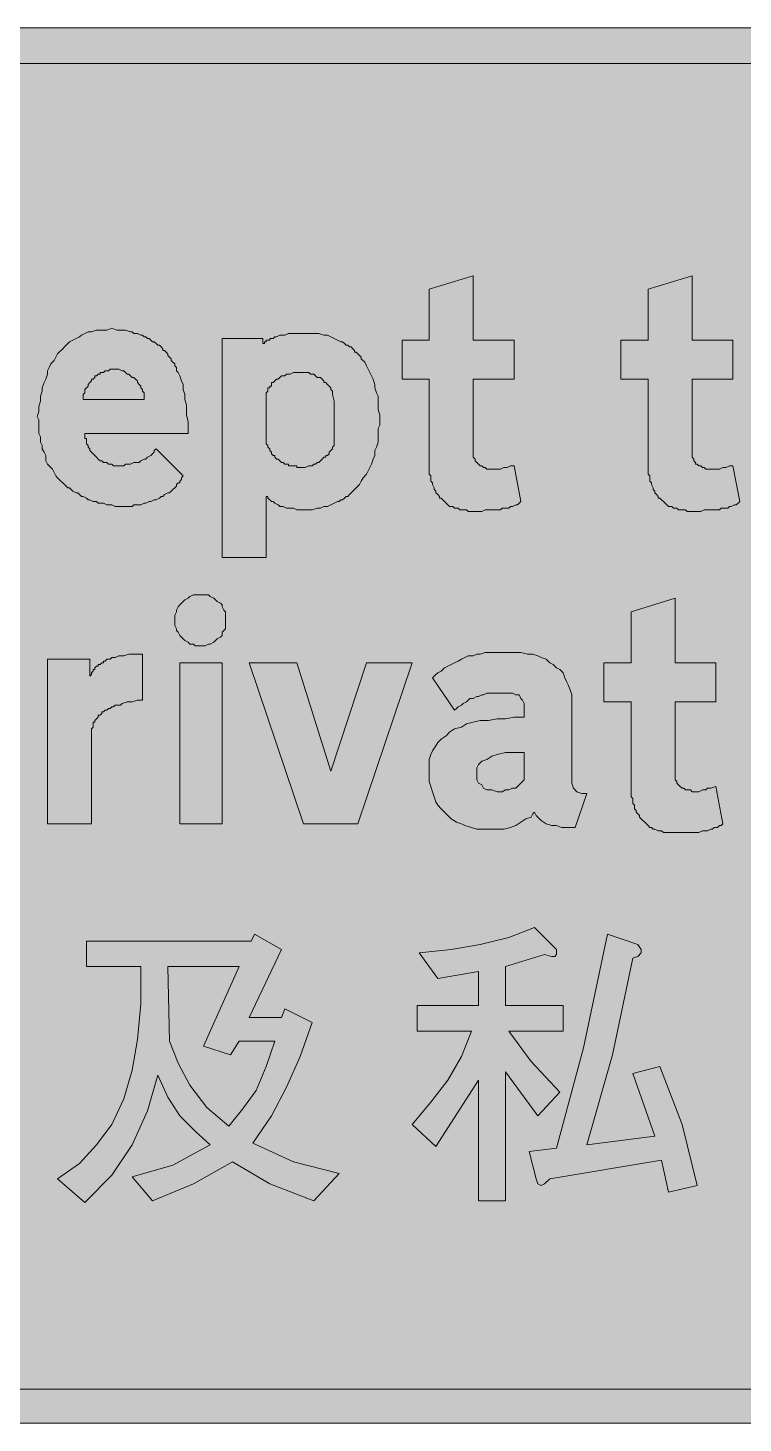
# Model space of a CAD drawing. Header units: metres. Extents: x 9 to 560, y 13 to 260.
# Drawn here: x 159.5 to 286, y 13.4 to 260 of the extents above; entities that cross this region are included whole.
import ezdxf

# ---------------------------------------------------------------- set-up
doc = ezdxf.new("R2010")
doc.units = ezdxf.units.M
doc.layers.add('FILL_BLACK_000000', color=7, linetype='Continuous', true_color=0x000000)
doc.layers.add('FILL_WHITE_FFFFFF', color=7, linetype='Continuous', true_color=0xffffff)

msp = doc.modelspace()

# ---------------------------------------------------------------- hatches: boundary and pattern name
at = {"layer": 'FILL_BLACK_000000', "true_color": 0x000000}
h = msp.add_hatch(color=7, dxfattribs=at)
h.dxf.hatch_style = 1
h.paths.add_polyline_path([(548.19, 259.98), (549.14, 259.92), (550.18, 259.75), (552.39, 259.08), (553.46, 258.58), (554.45, 257.99), (556.29, 256.68), (557.12, 255.75), (557.82, 254.78), (558.39, 253.77), (558.84, 252.74), (559.18, 251.7), (559.41, 250.65), (559.59, 248.58), (559.59, 24.78), (559.41, 22.59), (559.18, 21.53), (558.84, 20.5), (558.39, 19.51), (557.82, 18.54), (557.12, 17.59), (556.29, 16.68), (555.36, 15.85), (554.39, 15.15), (553.38, 14.58), (552.35, 14.13), (551.31, 13.79), (550.26, 13.56), (548.19, 13.38), (20.79, 13.38), (18.72, 13.56), (17.67, 13.79), (16.63, 14.13), (15.6, 14.58), (14.59, 15.15), (13.62, 15.85), (12.69, 16.68), (11.29, 18.54), (10.25, 20.5), (9.88, 21.53), (9.61, 22.59), (9.45, 23.67), (9.39, 24.78), (9.39, 248.58), (9.45, 249.6), (9.61, 250.65), (10.25, 252.74), (11.29, 254.78), (12.69, 256.68), (14.59, 258.08), (16.63, 259.12), (18.72, 259.76), (19.77, 259.92), (20.79, 259.98), (548.19, 259.98)])
h = msp.add_hatch(color=7, dxfattribs=at)
h.dxf.hatch_style = 1
h.paths.add_polyline_path([(245.49, 204.78), (245.49, 197.88), (238.29, 197.88), (238.29, 185.28), (238.29, 184.68), (238.29, 184.38), (238.29, 184.08), (238.59, 183.78), (238.59, 183.48), (238.89, 183.18), (239.19, 182.88), (239.49, 182.58), (239.79, 182.58), (240.09, 182.28), (240.39, 182.28), (240.69, 181.98), (240.99, 181.98), (241.29, 181.98), (241.59, 181.98), (242.19, 181.98), (242.49, 181.98), (243.09, 181.98), (243.69, 182.28), (244.29, 182.28), (244.89, 182.58), (245.49, 182.58), (246.69, 176.28), (246.39, 175.98), (246.09, 175.68), (245.79, 175.68), (245.19, 175.38), (244.89, 175.38), (244.59, 175.08), (243.99, 175.08), (243.39, 175.08), (243.09, 174.78), (242.49, 174.78), (241.89, 174.78), (241.29, 174.78), (240.39, 174.78), (239.79, 174.48), (239.19, 174.48), (238.29, 174.48), (237.99, 174.48), (237.39, 174.48), (237.09, 174.78), (236.79, 174.78), (236.19, 174.78), (235.89, 174.78), (235.59, 175.08), (235.29, 175.08), (234.99, 175.08), (234.69, 175.38), (234.09, 175.38), (233.79, 175.68), (233.49, 175.98), (233.19, 176.28), (232.89, 176.58), (232.59, 176.88), (232.29, 176.88), (232.29, 177.18), (231.99, 177.48), (231.69, 177.78), (231.69, 178.08), (231.39, 178.38), (231.39, 178.68), (231.09, 179.28), (231.09, 179.58), (230.79, 179.88), (230.79, 180.18), (230.79, 180.78), (230.49, 181.08), (230.49, 181.68), (230.49, 181.98), (230.49, 197.88), (225.69, 197.88), (225.69, 204.78), (230.49, 204.78), (230.49, 213.78), (238.29, 216.18), (238.29, 204.78), (245.49, 204.78)])
h = msp.add_hatch(color=7, dxfattribs=at)
h.dxf.hatch_style = 1
h.paths.add_polyline_path([(284.19, 204.78), (284.19, 197.88), (276.99, 197.88), (276.99, 185.28), (276.99, 184.68), (276.99, 184.38), (276.99, 184.08), (277.29, 183.78), (277.29, 183.48), (277.59, 183.18), (277.59, 182.88), (277.89, 182.88), (278.19, 182.58), (278.49, 182.58), (278.79, 182.28), (279.09, 182.28), (279.39, 181.98), (279.69, 181.98), (279.99, 181.98), (280.29, 181.98), (280.89, 181.98), (281.19, 181.98), (281.79, 181.98), (282.39, 182.28), (282.99, 182.28), (283.59, 182.58), (284.19, 182.58), (285.39, 176.28), (285.09, 175.98), (284.79, 175.68), (284.49, 175.68), (283.89, 175.38), (283.59, 175.38), (283.29, 175.08), (282.69, 175.08), (282.09, 175.08), (281.79, 174.78), (281.19, 174.78), (280.59, 174.78), (279.99, 174.78), (279.09, 174.78), (278.49, 174.48), (277.89, 174.48), (276.99, 174.48), (276.69, 174.48), (276.09, 174.48), (275.79, 174.78), (275.49, 174.78), (274.89, 174.78), (274.59, 174.78), (274.29, 175.08), (273.99, 175.08), (273.69, 175.08), (273.39, 175.38), (272.79, 175.38), (272.49, 175.68), (272.19, 175.98), (271.89, 176.28), (271.59, 176.58), (271.29, 176.88), (270.99, 176.88), (270.99, 177.18), (270.69, 177.48), (270.39, 177.78), (270.39, 178.08), (270.09, 178.38), (270.09, 178.68), (269.79, 179.28), (269.79, 179.58), (269.49, 179.88), (269.49, 180.18), (269.49, 180.78), (269.19, 181.08), (269.19, 181.68), (269.19, 181.98), (269.19, 197.88), (264.39, 197.88), (264.39, 204.78), (269.19, 204.78), (269.19, 213.78), (276.99, 216.18), (276.99, 204.78), (284.19, 204.78)])
h = msp.add_hatch(color=7, dxfattribs=at)
h.dxf.hatch_style = 1
h.paths.add_polyline_path([(169.59, 187.98), (169.59, 187.68), (169.59, 187.38), (169.89, 187.38), (169.89, 187.08), (169.89, 186.78), (169.89, 186.48), (170.19, 186.18), (170.19, 185.88), (170.49, 185.58), (170.49, 185.28), (170.79, 184.98), (171.09, 184.68), (171.39, 184.38), (171.69, 184.08), (171.99, 183.78), (172.29, 183.48), (172.59, 183.48), (172.89, 183.18), (173.19, 183.18), (173.49, 183.18), (173.79, 182.88), (174.09, 182.88), (174.39, 182.88), (174.69, 182.58), (174.99, 182.58), (175.29, 182.58), (175.59, 182.58), (175.89, 182.58), (176.49, 182.58), (176.79, 182.88), (177.39, 182.88), (177.69, 182.88), (178.29, 183.18), (178.59, 183.18), (179.19, 183.18), (179.49, 183.48), (180.09, 183.78), (180.39, 183.78), (180.69, 184.08), (181.29, 184.38), (181.59, 184.68), (181.89, 184.98), (181.89, 185.28), (182.19, 185.58), (186.99, 180.78), (186.69, 180.48), (186.69, 180.18), (186.39, 179.88), (186.39, 179.58), (186.09, 179.58), (185.79, 179.28), (185.79, 178.98), (185.49, 178.68), (185.19, 178.38), (184.89, 178.08), (184.59, 177.78), (184.29, 177.78), (183.69, 177.48), (183.39, 177.18), (183.09, 177.18), (182.79, 176.88), (182.19, 176.58), (181.89, 176.58), (181.29, 176.28), (180.99, 176.28), (180.39, 175.98), (180.09, 175.98), (179.49, 175.68), (179.19, 175.68), (178.89, 175.68), (178.29, 175.68), (177.99, 175.38), (177.39, 175.38), (177.09, 175.38), (176.79, 175.38), (176.19, 175.38), (175.89, 175.38), (174.99, 175.38), (174.39, 175.68), (173.49, 175.68), (172.89, 175.98), (171.99, 175.98), (171.69, 176.28), (171.39, 176.28), (171.09, 176.28), (170.49, 176.58), (170.19, 176.58), (169.89, 176.88), (169.29, 177.18), (168.99, 177.18), (168.69, 177.48), (168.39, 177.78), (168.09, 177.78), (167.49, 178.08), (167.19, 178.38), (166.89, 178.68), (166.59, 178.68), (166.29, 178.98), (165.99, 179.28), (165.69, 179.58), (165.39, 179.88), (165.09, 180.18), (164.79, 180.48), (164.49, 180.78), (164.19, 181.38), (163.89, 181.98), (163.29, 182.58), (162.99, 182.88), (162.69, 183.48), (162.69, 184.38), (162.39, 184.98), (162.09, 185.58), (162.09, 186.18), (161.79, 186.78), (161.79, 187.68), (161.49, 188.28), (161.49, 188.88), (161.49, 189.78), (161.49, 190.68), (161.19, 191.28), (161.49, 192.18), (161.49, 193.08), (161.79, 193.98), (161.79, 194.88), (162.09, 195.78), (162.09, 196.38), (162.39, 197.28), (162.69, 197.88), (162.99, 198.78), (162.99, 199.38), (163.29, 199.98), (163.59, 200.58), (164.19, 201.18), (164.49, 201.78), (164.79, 202.38), (165.09, 202.68), (165.69, 203.28), (165.99, 203.58), (166.59, 204.18), (166.89, 204.48), (167.49, 204.78), (168.09, 205.08), (168.69, 205.38), (168.99, 205.68), (169.59, 205.98), (170.19, 206.28), (170.79, 206.28), (171.69, 206.58), (172.29, 206.58), (172.89, 206.58), (173.49, 206.58), (174.39, 206.88), (175.29, 206.58), (175.89, 206.58), (176.79, 206.58), (177.69, 206.28), (177.99, 206.28), (178.29, 205.98), (178.59, 205.98), (178.89, 205.98), (179.49, 205.68), (179.79, 205.68), (180.09, 205.38), (180.39, 205.38), (180.69, 205.08), (180.99, 205.08), (181.29, 204.78), (181.59, 204.48), (181.89, 204.48), (182.19, 204.18), (182.49, 203.88), (182.79, 203.88), (183.09, 203.58), (183.39, 203.28), (183.39, 202.98), (183.69, 202.98), (183.99, 202.68), (184.29, 202.38), (184.29, 202.08), (184.59, 201.78), (184.89, 201.48), (184.89, 201.18), (185.19, 200.88), (185.49, 200.58), (185.49, 200.28), (185.79, 199.98), (185.79, 199.38), (186.09, 199.08), (186.39, 198.48), (186.69, 197.58), (186.99, 196.98), (186.99, 196.08), (187.29, 195.18), (187.29, 194.28), (187.59, 193.38), (187.59, 192.48), (187.59, 191.58), (187.89, 190.38), (187.89, 189.48), (187.89, 188.28), (169.59, 188.28), (169.59, 187.98)])
h.paths.add_polyline_path([(180.09, 194.88), (180.09, 195.18), (180.09, 195.48), (179.79, 195.78), (179.79, 196.08), (179.49, 196.38), (179.49, 196.68), (179.19, 196.98), (178.89, 197.28), (178.89, 197.58), (178.59, 197.88), (178.29, 198.18), (177.99, 198.18), (177.69, 198.48), (177.39, 198.78), (177.09, 198.78), (176.79, 199.08), (176.49, 199.38), (176.19, 199.38), (175.59, 199.68), (175.29, 199.68), (174.99, 199.68), (174.69, 199.68), (174.39, 199.68), (174.09, 199.68), (173.79, 199.38), (173.49, 199.38), (173.19, 199.38), (172.89, 199.08), (172.59, 199.08), (172.29, 199.08), (172.29, 198.78), (171.99, 198.78), (171.69, 198.48), (171.39, 198.48), (171.39, 198.18), (171.09, 197.88), (170.79, 197.88), (170.79, 197.58), (170.49, 197.28), (170.19, 196.98), (170.19, 196.68), (169.89, 196.38), (169.59, 196.08), (169.59, 195.78), (169.59, 195.48), (169.29, 195.18), (169.29, 194.88), (169.29, 194.58), (169.29, 194.28), (180.09, 194.28), (180.09, 194.88)], flags=16)
h = msp.add_hatch(color=7, dxfattribs=at)
h.dxf.hatch_style = 1
h.paths.add_polyline_path([(201.69, 204.48), (201.69, 204.78), (201.99, 204.78), (202.29, 204.78), (202.29, 205.08), (202.89, 205.08), (203.19, 205.38), (203.49, 205.38), (204.09, 205.68), (204.69, 205.68), (204.99, 205.68), (205.59, 205.98), (205.89, 205.98), (206.49, 205.98), (207.09, 205.98), (207.39, 205.98), (208.29, 205.98), (208.89, 205.98), (209.79, 205.98), (210.39, 205.98), (210.99, 205.98), (211.89, 205.68), (212.49, 205.68), (213.09, 205.38), (213.69, 205.08), (214.29, 204.78), (214.89, 204.48), (215.19, 204.48), (215.49, 204.18), (215.79, 203.88), (216.09, 203.88), (216.39, 203.58), (216.69, 203.58), (216.99, 203.28), (217.29, 202.98), (217.29, 202.68), (217.59, 202.68), (217.89, 202.38), (218.19, 202.08), (218.49, 201.78), (218.49, 201.48), (219.09, 200.88), (219.39, 200.28), (219.69, 199.68), (219.99, 199.08), (220.29, 198.48), (220.59, 197.88), (220.89, 196.98), (220.89, 196.38), (221.19, 195.48), (221.49, 194.88), (221.49, 193.98), (221.49, 193.38), (221.49, 192.48), (221.79, 191.58), (221.79, 190.68), (221.79, 189.78), (221.49, 189.18), (221.49, 188.28), (221.49, 187.68), (221.49, 186.78), (221.19, 185.88), (220.89, 185.28), (220.89, 184.38), (220.59, 183.78), (220.29, 182.88), (219.99, 182.28), (219.69, 181.68), (219.39, 181.08), (218.79, 180.48), (218.49, 179.88), (218.19, 179.28), (217.89, 178.98), (217.59, 178.68), (217.29, 178.38), (216.99, 178.08), (216.69, 177.78), (216.39, 177.48), (216.09, 177.18), (215.79, 177.18), (215.49, 176.88), (215.19, 176.58), (214.89, 176.58), (214.59, 176.28), (214.29, 176.28), (213.69, 175.98), (213.09, 175.68), (212.49, 175.38), (211.89, 175.38), (211.29, 175.08), (210.69, 175.08), (209.79, 174.78), (209.19, 174.78), (208.59, 174.78), (207.99, 174.78), (207.69, 174.78), (207.09, 174.78), (206.49, 175.08), (205.89, 175.08), (205.29, 175.08), (204.69, 175.38), (204.09, 175.38), (203.79, 175.68), (203.19, 175.98), (202.89, 176.28), (202.59, 176.28), (202.29, 176.58), (201.99, 176.88), (201.99, 177.18), (201.69, 177.18), (201.69, 166.38), (193.89, 166.38), (193.89, 205.08), (201.09, 205.08), (201.09, 204.18), (201.39, 204.18), (201.39, 204.48), (201.69, 204.48)])
h.paths.add_polyline_path([(207.99, 182.28), (208.29, 182.28), (208.59, 182.28), (209.19, 182.58), (209.49, 182.58), (209.79, 182.58), (210.09, 182.88), (210.39, 182.88), (210.69, 183.18), (210.99, 183.18), (211.29, 183.48), (211.59, 183.78), (211.89, 184.08), (212.19, 184.08), (212.19, 184.38), (212.49, 184.38), (212.79, 184.68), (212.79, 184.98), (213.09, 185.28), (213.39, 185.58), (213.39, 185.88), (213.69, 186.18), (213.69, 186.48), (213.69, 187.68), (213.69, 193.68), (213.69, 193.98), (213.39, 195.18), (213.39, 195.48), (213.39, 195.78), (213.09, 196.08), (213.09, 196.38), (212.79, 196.68), (212.49, 196.98), (212.19, 197.28), (211.89, 197.28), (211.89, 197.58), (211.59, 197.88), (211.29, 198.18), (210.99, 198.18), (210.69, 198.18), (210.39, 198.48), (210.09, 198.78), (209.79, 198.78), (209.49, 198.78), (209.19, 199.08), (208.89, 199.08), (208.29, 199.08), (207.99, 199.08), (207.69, 199.08), (207.39, 199.08), (207.09, 199.08), (206.49, 199.08), (205.89, 198.78), (205.59, 198.78), (205.29, 198.78), (204.99, 198.48), (204.69, 198.48), (204.39, 198.48), (204.09, 198.18), (203.79, 197.88), (203.49, 197.88), (203.19, 197.58), (202.89, 197.28), (202.59, 197.28), (202.59, 196.98), (202.59, 196.68), (202.29, 196.68), (202.29, 196.38), (201.99, 196.38), (201.99, 196.08), (201.99, 195.78), (201.69, 195.48), (201.69, 195.18), (201.69, 194.88), (201.69, 187.38), (201.69, 187.08), (201.69, 186.78), (201.69, 186.48), (201.99, 186.18), (201.99, 185.88), (202.29, 185.58), (202.29, 185.28), (202.59, 184.98), (202.59, 184.68), (202.89, 184.38), (203.19, 184.38), (203.19, 184.08), (203.49, 183.78), (203.79, 183.78), (204.09, 183.48), (204.39, 183.18), (204.69, 183.18), (204.99, 182.88), (205.29, 182.88), (205.59, 182.88), (205.59, 182.58), (205.89, 182.58), (206.19, 182.58), (206.49, 182.58), (206.79, 182.58), (207.09, 182.58), (207.09, 182.28), (207.39, 182.28), (207.69, 182.28), (207.99, 182.28)], flags=16)
h = msp.add_hatch(color=7, dxfattribs=at)
h.dxf.hatch_style = 1
h.paths.add_polyline_path([(189.69, 150.78), (189.09, 150.78), (188.79, 151.08), (188.19, 151.08), (187.89, 151.38), (187.29, 151.68), (186.99, 151.98), (186.69, 152.28), (186.39, 152.58), (186.09, 153.18), (185.79, 153.48), (185.79, 153.78), (185.49, 154.38), (185.49, 154.98), (185.49, 155.28), (185.49, 155.88), (185.49, 156.18), (185.79, 156.78), (185.79, 157.08), (186.09, 157.68), (186.39, 157.98), (186.69, 158.28), (186.99, 158.58), (187.29, 158.88), (187.89, 159.18), (188.19, 159.48), (188.79, 159.78), (189.09, 159.78), (189.69, 159.78), (189.99, 159.78), (190.59, 159.78), (190.89, 159.78), (191.49, 159.78), (191.79, 159.48), (192.39, 159.18), (192.69, 158.88), (192.99, 158.58), (193.59, 158.28), (193.89, 157.98), (193.89, 157.68), (194.19, 157.08), (194.49, 156.78), (194.49, 156.18), (194.49, 155.88), (194.49, 155.28), (194.49, 154.98), (194.49, 154.38), (194.49, 153.78), (194.19, 153.48), (193.89, 153.18), (193.89, 152.58), (193.59, 152.28), (192.99, 151.98), (192.69, 151.68), (192.39, 151.38), (191.79, 151.08), (191.49, 151.08), (190.89, 150.78), (190.59, 150.78), (189.99, 150.78), (189.69, 150.78)])
h = msp.add_hatch(color=7, dxfattribs=at)
h.dxf.hatch_style = 1
h.paths.add_polyline_path([(281.19, 147.78), (281.19, 140.88), (273.99, 140.88), (273.99, 128.28), (273.99, 127.98), (273.99, 127.68), (273.99, 127.38), (273.99, 127.08), (274.29, 126.78), (274.29, 126.48), (274.59, 126.18), (274.89, 125.88), (275.19, 125.58), (275.49, 125.58), (275.79, 125.28), (276.09, 125.28), (276.39, 125.28), (276.69, 125.28), (276.99, 124.98), (277.29, 124.98), (277.89, 124.98), (278.19, 124.98), (278.79, 125.28), (279.39, 125.28), (279.69, 125.58), (280.29, 125.58), (281.19, 125.88), (282.39, 119.28), (282.09, 118.98), (281.79, 118.98), (281.49, 118.68), (280.89, 118.68), (280.59, 118.38), (280.29, 118.38), (279.69, 118.08), (279.09, 118.08), (278.79, 118.08), (278.19, 117.78), (277.59, 117.78), (276.99, 117.78), (276.09, 117.78), (275.49, 117.78), (274.89, 117.78), (273.99, 117.78), (273.69, 117.78), (273.09, 117.78), (272.79, 117.78), (272.49, 117.78), (271.89, 117.78), (271.59, 118.08), (271.29, 118.08), (270.99, 118.08), (270.39, 118.38), (270.09, 118.38), (269.79, 118.68), (269.49, 118.68), (269.19, 118.98), (268.89, 119.28), (268.59, 119.58), (268.29, 119.88), (267.99, 120.18), (267.69, 120.48), (267.69, 120.78), (267.39, 121.08), (267.09, 121.38), (267.09, 121.68), (266.79, 121.98), (266.79, 122.28), (266.79, 122.58), (266.49, 122.88), (266.49, 123.48), (266.49, 123.78), (266.19, 124.08), (266.19, 124.68), (266.19, 124.98), (266.19, 140.88), (261.39, 140.88), (261.39, 147.78), (266.19, 147.78), (266.19, 156.78), (273.99, 159.18), (273.99, 147.78), (281.19, 147.78)])
h = msp.add_hatch(color=7, dxfattribs=at)
h.dxf.hatch_style = 1
h.paths.add_polyline_path([(162.99, 148.38), (170.49, 148.38), (170.49, 145.38), (170.79, 145.68), (170.79, 145.98), (171.09, 146.28), (171.09, 146.58), (171.39, 146.58), (171.39, 146.88), (171.69, 147.18), (171.99, 147.18), (171.99, 147.48), (172.29, 147.48), (172.59, 147.78), (172.89, 147.78), (172.89, 148.08), (173.19, 148.08), (173.49, 148.38), (173.79, 148.38), (174.09, 148.38), (174.39, 148.68), (174.69, 148.68), (174.99, 148.68), (175.59, 148.98), (175.89, 148.98), (176.19, 148.98), (176.49, 148.98), (177.39, 149.28), (178.29, 149.28), (178.89, 149.28), (179.79, 149.28), (179.79, 141.18), (178.89, 141.18), (177.99, 140.88), (177.09, 140.88), (176.19, 140.58), (175.89, 140.28), (175.29, 140.28), (174.99, 140.28), (174.69, 139.98), (174.39, 139.98), (174.09, 139.68), (173.79, 139.68), (173.49, 139.38), (173.19, 139.38), (172.89, 139.08), (172.59, 139.08), (172.59, 138.78), (172.29, 138.48), (171.99, 138.48), (171.99, 138.18), (171.69, 137.88), (171.39, 137.58), (171.39, 137.28), (171.09, 137.28), (171.09, 136.98), (171.09, 136.68), (171.09, 136.38), (170.79, 136.08), (170.79, 119.28), (162.99, 119.28), (162.99, 148.38)])
h = msp.add_hatch(color=7, dxfattribs=at)
h.dxf.hatch_style = 1
h.paths.add_polyline_path([(231.69, 145.68), (231.99, 145.98), (232.59, 146.28), (233.19, 146.88), (233.79, 147.18), (234.39, 147.48), (234.99, 147.78), (235.59, 148.08), (236.19, 148.38), (236.79, 148.68), (237.39, 148.98), (238.29, 148.98), (238.89, 149.28), (239.49, 149.28), (240.39, 149.58), (241.29, 149.58), (241.89, 149.58), (242.79, 149.58), (243.69, 149.58), (244.59, 149.58), (245.79, 149.58), (246.69, 149.58), (247.89, 149.28), (248.79, 149.28), (249.69, 148.98), (250.29, 148.68), (251.19, 148.38), (251.79, 147.78), (252.39, 147.48), (252.99, 146.88), (253.59, 146.58), (254.19, 145.98), (254.49, 145.08), (254.79, 144.48), (255.09, 143.88), (255.39, 142.98), (255.69, 142.08), (255.69, 141.18), (255.69, 126.48), (255.99, 125.58), (256.59, 124.98), (257.49, 124.68), (258.39, 124.68), (256.29, 118.68), (255.09, 118.68), (253.89, 118.68), (252.99, 118.98), (252.09, 118.98), (251.19, 119.28), (250.29, 119.88), (249.99, 120.18), (249.39, 120.78), (249.09, 121.38), (248.79, 121.08), (248.49, 120.48), (247.59, 120.18), (246.69, 119.58), (245.79, 118.98), (244.89, 118.68), (243.69, 118.38), (242.79, 118.38), (241.89, 118.38), (240.99, 118.38), (239.79, 118.38), (238.89, 118.38), (237.99, 118.68), (236.79, 118.98), (236.19, 119.28), (235.29, 119.58), (234.39, 120.18), (233.79, 120.78), (233.19, 121.38), (232.59, 121.98), (231.99, 122.58), (231.69, 123.18), (231.39, 124.08), (231.09, 124.98), (230.79, 125.88), (230.49, 126.78), (230.49, 127.68), (230.49, 128.58), (230.49, 129.78), (230.49, 130.68), (230.79, 131.58), (231.09, 132.18), (231.69, 133.08), (231.99, 133.68), (232.59, 134.28), (233.49, 134.88), (234.09, 135.48), (234.99, 136.08), (236.19, 136.38), (237.09, 136.98), (238.29, 137.28), (239.49, 137.58), (240.99, 137.58), (242.49, 137.88), (243.99, 137.88), (245.49, 138.18), (247.29, 138.18), (247.29, 139.38), (247.29, 139.98), (247.29, 140.58), (246.99, 141.18), (246.69, 141.48), (246.39, 142.08), (245.79, 142.08), (245.19, 142.38), (244.59, 142.38), (243.99, 142.38), (243.39, 142.38), (242.79, 142.38), (242.19, 142.38), (241.59, 142.38), (241.29, 142.38), (240.69, 142.38), (240.09, 142.08), (239.79, 142.08), (239.19, 141.78), (238.89, 141.78), (238.29, 141.48), (237.69, 141.48), (237.39, 141.18), (237.09, 140.88), (236.49, 140.58), (236.19, 140.28), (235.59, 139.98), (235.29, 139.68), (234.99, 139.38), (231.09, 145.08), (231.69, 145.68)])
h.paths.add_polyline_path([(238.89, 127.08), (239.19, 126.48), (239.79, 126.18), (240.09, 125.58), (240.69, 125.28), (241.59, 125.28), (242.49, 124.98), (243.39, 124.98), (243.99, 125.28), (244.59, 125.28), (245.19, 125.58), (245.79, 125.58), (246.09, 125.88), (246.39, 126.18), (246.69, 126.48), (246.99, 126.78), (247.29, 127.08), (247.29, 131.88), (245.49, 131.88), (243.99, 131.88), (242.49, 131.58), (241.59, 131.28), (240.69, 130.68), (239.79, 130.38), (239.19, 129.78), (238.89, 129.18), (238.89, 128.28), (238.89, 127.68), (238.89, 127.08)], flags=16)
h = msp.add_hatch(color=7, dxfattribs=at)
h.dxf.hatch_style = 1
h.paths.add_polyline_path([(186.39, 119.28), (186.39, 147.78), (193.89, 147.78), (193.89, 119.28), (186.39, 119.28)])
h = msp.add_hatch(color=7, dxfattribs=at)
h.dxf.hatch_style = 1
h.paths.add_polyline_path([(198.69, 147.78), (207.09, 147.78), (213.09, 128.58), (219.39, 147.78), (227.49, 147.78), (217.89, 119.28), (213.09, 119.28), (208.29, 119.28), (198.69, 147.78)])
h = msp.add_hatch(color=7, dxfattribs=at)
h.dxf.hatch_style = 1
h.paths.add_polyline_path([(199.59, 99.78), (204.39, 97.08), (198.69, 85.08), (204.39, 85.08), (204.99, 86.58), (209.79, 84.18), (207.69, 78.18), (205.29, 72.78), (202.59, 67.68), (199.29, 62.88), (206.49, 59.58), (214.59, 57.48), (210.09, 52.68), (202.29, 55.68), (195.69, 59.58), (188.79, 55.68), (181.59, 52.68), (177.99, 56.88), (185.19, 58.98), (191.79, 62.58), (189.09, 64.98), (186.39, 67.68), (184.29, 70.98), (182.49, 74.88), (180.69, 68.58), (177.99, 62.58), (174.39, 57.18), (169.59, 52.38), (164.79, 56.58), (168.69, 59.28), (171.69, 62.58), (174.39, 66.18), (176.49, 70.68), (177.99, 75.78), (178.89, 81.18), (179.49, 87.48), (179.49, 94.08), (169.89, 94.08), (169.89, 98.58), (198.99, 98.58), (199.59, 99.78)])
h.paths.add_polyline_path([(186.09, 76.98), (188.19, 73.08), (191.19, 69.18), (195.09, 65.88), (197.49, 68.88), (199.89, 72.18), (201.69, 76.38), (203.19, 80.88), (196.89, 80.88), (195.39, 78.48), (190.59, 79.98), (196.89, 94.08), (184.29, 94.08), (184.59, 80.88), (186.09, 76.98)], flags=16)
h = msp.add_hatch(color=7, dxfattribs=at)
h.dxf.hatch_style = 1
h.paths.add_polyline_path([(234.39, 97.08), (239.49, 97.98), (244.59, 99.18), (249.09, 100.98), (252.99, 97.08), (252.99, 96.18), (252.69, 95.88), (252.09, 95.88), (250.89, 96.18), (243.99, 94.08), (243.99, 87.18), (254.19, 87.18), (254.19, 82.68), (244.59, 82.68), (248.49, 77.28), (253.59, 71.88), (249.69, 67.68), (243.99, 75.48), (243.99, 52.68), (239.19, 52.68), (239.19, 73.98), (231.69, 62.28), (227.49, 66.18), (230.79, 70.08), (233.79, 73.98), (236.19, 78.18), (237.99, 82.68), (228.39, 82.68), (228.39, 87.18), (239.19, 87.18), (239.19, 93.18), (231.99, 91.98), (228.69, 96.48), (234.39, 97.08)])
h = msp.add_hatch(color=7, dxfattribs=at)
h.dxf.hatch_style = 1
h.paths.add_polyline_path([(267.99, 97.08), (267.99, 96.48), (267.39, 95.88), (266.49, 95.58), (262.89, 78.48), (258.39, 62.58), (270.39, 64.08), (266.49, 75.18), (271.29, 76.38), (275.19, 66.18), (277.89, 55.38), (272.79, 54.18), (271.59, 59.88), (251.79, 56.58), (250.89, 55.68), (250.29, 55.38), (249.69, 55.68), (249.39, 56.58), (248.19, 61.38), (252.99, 61.98), (257.79, 79.68), (261.99, 99.78), (267.39, 97.98), (267.99, 97.08)])
at = {"layer": 'FILL_WHITE_FFFFFF', "true_color": 0xffffff}
h = msp.add_hatch(color=7, dxfattribs=at)
h.dxf.hatch_style = 1
h.paths.add_polyline_path([(547.29, 253.68), (548.49, 253.64), (549.69, 253.38), (550.74, 252.74), (551.79, 251.88), (552.58, 250.93), (553.14, 249.89), (553.48, 248.8), (553.59, 247.68), (553.59, 25.38), (553.4, 24.33), (552.99, 23.28), (552.5, 22.12), (551.79, 21.18), (550.79, 20.39), (549.65, 19.83), (548.46, 19.49), (547.29, 19.38), (21.69, 19.38), (20.57, 19.49), (19.48, 19.83), (18.44, 20.39), (17.49, 21.18), (16.58, 22.13), (16.03, 23.17), (15.76, 24.26), (15.69, 25.38), (15.69, 247.68), (15.73, 248.88), (15.99, 250.08), (16.63, 250.98), (17.49, 251.88), (18.44, 252.79), (19.48, 253.34), (20.57, 253.61), (21.69, 253.68), (547.29, 253.68)])

# ---------------------------------------------------------------- linework, layer by layer
at = {"layer": 'FILL_BLACK_000000', "lineweight": 0, "true_color": 0x000000}
for points in [[(20.79, 259.98), (548.19, 259.98)], [(548.19, 13.38), (20.79, 13.38)]]:
    msp.add_lwpolyline(points, dxfattribs=at)
for points in [[(245.49, 204.78), (245.49, 197.88), (238.29, 197.88), (238.29, 185.28), (238.29, 184.68), (238.29, 184.38), (238.29, 184.08), (238.59, 183.78), (238.59, 183.48), (238.89, 183.18), (239.19, 182.88), (239.49, 182.58), (239.79, 182.58), (240.09, 182.28), (240.39, 182.28), (240.69, 181.98), (240.99, 181.98), (241.29, 181.98), (241.59, 181.98), (242.19, 181.98), (242.49, 181.98), (243.09, 181.98), (243.69, 182.28), (244.29, 182.28), (244.89, 182.58), (245.49, 182.58), (246.69, 176.28), (246.39, 175.98), (246.09, 175.68), (245.79, 175.68), (245.19, 175.38), (244.89, 175.38), (244.59, 175.08), (243.99, 175.08), (243.39, 175.08), (243.09, 174.78), (242.49, 174.78), (241.89, 174.78), (241.29, 174.78), (240.39, 174.78), (239.79, 174.48), (239.19, 174.48), (238.29, 174.48), (237.99, 174.48), (237.39, 174.48), (237.09, 174.78), (236.79, 174.78), (236.19, 174.78), (235.89, 174.78), (235.59, 175.08), (235.29, 175.08), (234.99, 175.08), (234.69, 175.38), (234.09, 175.38), (233.79, 175.68), (233.49, 175.98), (233.19, 176.28), (232.89, 176.58), (232.59, 176.88), (232.29, 176.88), (232.29, 177.18), (231.99, 177.48), (231.69, 177.78), (231.69, 178.08), (231.39, 178.38), (231.39, 178.68), (231.09, 179.28), (231.09, 179.58), (230.79, 179.88), (230.79, 180.18), (230.79, 180.78), (230.49, 181.08), (230.49, 181.68), (230.49, 181.98), (230.49, 197.88), (225.69, 197.88), (225.69, 204.78), (230.49, 204.78), (230.49, 213.78), (238.29, 216.18), (238.29, 204.78)], [(284.19, 204.78), (284.19, 197.88), (276.99, 197.88), (276.99, 185.28), (276.99, 184.68), (276.99, 184.38), (276.99, 184.08), (277.29, 183.78), (277.29, 183.48), (277.59, 183.18), (277.59, 182.88), (277.89, 182.88), (278.19, 182.58), (278.49, 182.58), (278.79, 182.28), (279.09, 182.28), (279.39, 181.98), (279.69, 181.98), (279.99, 181.98), (280.29, 181.98), (280.89, 181.98), (281.19, 181.98), (281.79, 181.98), (282.39, 182.28), (282.99, 182.28), (283.59, 182.58), (284.19, 182.58), (285.39, 176.28), (285.09, 175.98), (284.79, 175.68), (284.49, 175.68), (283.89, 175.38), (283.59, 175.38), (283.29, 175.08), (282.69, 175.08), (282.09, 175.08), (281.79, 174.78), (281.19, 174.78), (280.59, 174.78), (279.99, 174.78), (279.09, 174.78), (278.49, 174.48), (277.89, 174.48), (276.99, 174.48), (276.69, 174.48), (276.09, 174.48), (275.79, 174.78), (275.49, 174.78), (274.89, 174.78), (274.59, 174.78), (274.29, 175.08), (273.99, 175.08), (273.69, 175.08), (273.39, 175.38), (272.79, 175.38), (272.49, 175.68), (272.19, 175.98), (271.89, 176.28), (271.59, 176.58), (271.29, 176.88), (270.99, 176.88), (270.99, 177.18), (270.69, 177.48), (270.39, 177.78), (270.39, 178.08), (270.09, 178.38), (270.09, 178.68), (269.79, 179.28), (269.79, 179.58), (269.49, 179.88), (269.49, 180.18), (269.49, 180.78), (269.19, 181.08), (269.19, 181.68), (269.19, 181.98), (269.19, 197.88), (264.39, 197.88), (264.39, 204.78), (269.19, 204.78), (269.19, 213.78), (276.99, 216.18), (276.99, 204.78)], [(169.59, 187.98), (169.59, 187.68), (169.59, 187.38), (169.89, 187.38), (169.89, 187.08), (169.89, 186.78), (169.89, 186.48), (170.19, 186.18), (170.19, 185.88), (170.49, 185.58), (170.49, 185.28), (170.79, 184.98), (171.09, 184.68), (171.39, 184.38), (171.69, 184.08), (171.99, 183.78), (172.29, 183.48), (172.59, 183.48), (172.89, 183.18), (173.19, 183.18), (173.49, 183.18), (173.79, 182.88), (174.09, 182.88), (174.39, 182.88), (174.69, 182.58), (174.99, 182.58), (175.29, 182.58), (175.59, 182.58), (175.89, 182.58), (176.49, 182.58), (176.79, 182.88), (177.39, 182.88), (177.69, 182.88), (178.29, 183.18), (178.59, 183.18), (179.19, 183.18), (179.49, 183.48), (180.09, 183.78), (180.39, 183.78), (180.69, 184.08), (181.29, 184.38), (181.59, 184.68), (181.89, 184.98), (181.89, 185.28), (182.19, 185.58), (186.99, 180.78), (186.69, 180.48), (186.69, 180.18), (186.39, 179.88), (186.39, 179.58), (186.09, 179.58), (185.79, 179.28), (185.79, 178.98), (185.49, 178.68), (185.19, 178.38), (184.89, 178.08), (184.59, 177.78), (184.29, 177.78), (183.69, 177.48), (183.39, 177.18), (183.09, 177.18), (182.79, 176.88), (182.19, 176.58), (181.89, 176.58), (181.29, 176.28), (180.99, 176.28), (180.39, 175.98), (180.09, 175.98), (179.49, 175.68), (179.19, 175.68), (178.89, 175.68), (178.29, 175.68), (177.99, 175.38), (177.39, 175.38), (177.09, 175.38), (176.79, 175.38), (176.19, 175.38), (175.89, 175.38), (174.99, 175.38), (174.39, 175.68), (173.49, 175.68), (172.89, 175.98), (171.99, 175.98), (171.69, 176.28), (171.39, 176.28), (171.09, 176.28), (170.49, 176.58), (170.19, 176.58), (169.89, 176.88), (169.29, 177.18), (168.99, 177.18), (168.69, 177.48), (168.39, 177.78), (168.09, 177.78), (167.49, 178.08), (167.19, 178.38), (166.89, 178.68), (166.59, 178.68), (166.29, 178.98), (165.99, 179.28), (165.69, 179.58), (165.39, 179.88), (165.09, 180.18), (164.79, 180.48), (164.49, 180.78), (164.19, 181.38), (163.89, 181.98), (163.29, 182.58), (162.99, 182.88), (162.69, 183.48), (162.69, 184.38), (162.39, 184.98), (162.09, 185.58), (162.09, 186.18), (161.79, 186.78), (161.79, 187.68), (161.49, 188.28), (161.49, 188.88), (161.49, 189.78), (161.49, 190.68), (161.19, 191.28), (161.49, 192.18), (161.49, 193.08), (161.79, 193.98), (161.79, 194.88), (162.09, 195.78), (162.09, 196.38), (162.39, 197.28), (162.69, 197.88), (162.99, 198.78), (162.99, 199.38), (163.29, 199.98), (163.59, 200.58), (164.19, 201.18), (164.49, 201.78), (164.79, 202.38), (165.09, 202.68), (165.69, 203.28), (165.99, 203.58), (166.59, 204.18), (166.89, 204.48), (167.49, 204.78), (168.09, 205.08), (168.69, 205.38), (168.99, 205.68), (169.59, 205.98), (170.19, 206.28), (170.79, 206.28), (171.69, 206.58), (172.29, 206.58), (172.89, 206.58), (173.49, 206.58), (174.39, 206.88), (175.29, 206.58), (175.89, 206.58), (176.79, 206.58), (177.69, 206.28), (177.99, 206.28), (178.29, 205.98), (178.59, 205.98), (178.89, 205.98), (179.49, 205.68), (179.79, 205.68), (180.09, 205.38), (180.39, 205.38), (180.69, 205.08), (180.99, 205.08), (181.29, 204.78), (181.59, 204.48), (181.89, 204.48), (182.19, 204.18), (182.49, 203.88), (182.79, 203.88), (183.09, 203.58), (183.39, 203.28), (183.39, 202.98), (183.69, 202.98), (183.99, 202.68), (184.29, 202.38), (184.29, 202.08), (184.59, 201.78), (184.89, 201.48), (184.89, 201.18), (185.19, 200.88), (185.49, 200.58), (185.49, 200.28), (185.79, 199.98), (185.79, 199.38), (186.09, 199.08), (186.39, 198.48), (186.69, 197.58), (186.99, 196.98), (186.99, 196.08), (187.29, 195.18), (187.29, 194.28), (187.59, 193.38), (187.59, 192.48), (187.59, 191.58), (187.89, 190.38), (187.89, 189.48), (187.89, 188.28), (169.59, 188.28)], [(201.69, 204.48), (201.69, 204.78), (201.99, 204.78), (202.29, 204.78), (202.29, 205.08), (202.89, 205.08), (203.19, 205.38), (203.49, 205.38), (204.09, 205.68), (204.69, 205.68), (204.99, 205.68), (205.59, 205.98), (205.89, 205.98), (206.49, 205.98), (207.09, 205.98), (207.39, 205.98), (208.29, 205.98), (208.89, 205.98), (209.79, 205.98), (210.39, 205.98), (210.99, 205.98), (211.89, 205.68), (212.49, 205.68), (213.09, 205.38), (213.69, 205.08), (214.29, 204.78), (214.89, 204.48), (215.19, 204.48), (215.49, 204.18), (215.79, 203.88), (216.09, 203.88), (216.39, 203.58), (216.69, 203.58), (216.99, 203.28), (217.29, 202.98), (217.29, 202.68), (217.59, 202.68), (217.89, 202.38), (218.19, 202.08), (218.49, 201.78), (218.49, 201.48), (219.09, 200.88), (219.39, 200.28), (219.69, 199.68), (219.99, 199.08), (220.29, 198.48), (220.59, 197.88), (220.89, 196.98), (220.89, 196.38), (221.19, 195.48), (221.49, 194.88), (221.49, 193.98), (221.49, 193.38), (221.49, 192.48), (221.79, 191.58), (221.79, 190.68), (221.79, 189.78), (221.49, 189.18), (221.49, 188.28), (221.49, 187.68), (221.49, 186.78), (221.19, 185.88), (220.89, 185.28), (220.89, 184.38), (220.59, 183.78), (220.29, 182.88), (219.99, 182.28), (219.69, 181.68), (219.39, 181.08), (218.79, 180.48), (218.49, 179.88), (218.19, 179.28), (217.89, 178.98), (217.59, 178.68), (217.29, 178.38), (216.99, 178.08), (216.69, 177.78), (216.39, 177.48), (216.09, 177.18), (215.79, 177.18), (215.49, 176.88), (215.19, 176.58), (214.89, 176.58), (214.59, 176.28), (214.29, 176.28), (213.69, 175.98), (213.09, 175.68), (212.49, 175.38), (211.89, 175.38), (211.29, 175.08), (210.69, 175.08), (209.79, 174.78), (209.19, 174.78), (208.59, 174.78), (207.99, 174.78), (207.69, 174.78), (207.09, 174.78), (206.49, 175.08), (205.89, 175.08), (205.29, 175.08), (204.69, 175.38), (204.09, 175.38), (203.79, 175.68), (203.19, 175.98), (202.89, 176.28), (202.59, 176.28), (202.29, 176.58), (201.99, 176.88), (201.99, 177.18), (201.69, 177.18), (201.69, 166.38), (193.89, 166.38), (193.89, 205.08), (201.09, 205.08), (201.09, 204.18), (201.39, 204.18), (201.39, 204.48)], [(180.09, 194.88), (180.09, 195.18), (180.09, 195.48), (179.79, 195.78), (179.79, 196.08), (179.49, 196.38), (179.49, 196.68), (179.19, 196.98), (178.89, 197.28), (178.89, 197.58), (178.59, 197.88), (178.29, 198.18), (177.99, 198.18), (177.69, 198.48), (177.39, 198.78), (177.09, 198.78), (176.79, 199.08), (176.49, 199.38), (176.19, 199.38), (175.59, 199.68), (175.29, 199.68), (174.99, 199.68), (174.69, 199.68), (174.39, 199.68), (174.09, 199.68), (173.79, 199.38), (173.49, 199.38), (173.19, 199.38), (172.89, 199.08), (172.59, 199.08), (172.29, 199.08), (172.29, 198.78), (171.99, 198.78), (171.69, 198.48), (171.39, 198.48), (171.39, 198.18), (171.09, 197.88), (170.79, 197.88), (170.79, 197.58), (170.49, 197.28), (170.19, 196.98), (170.19, 196.68), (169.89, 196.38), (169.59, 196.08), (169.59, 195.78), (169.59, 195.48), (169.29, 195.18), (169.29, 194.88), (169.29, 194.58), (169.29, 194.28), (180.09, 194.28)], [(207.99, 182.28), (208.29, 182.28), (208.59, 182.28), (209.19, 182.58), (209.49, 182.58), (209.79, 182.58), (210.09, 182.88), (210.39, 182.88), (210.69, 183.18), (210.99, 183.18), (211.29, 183.48), (211.59, 183.78), (211.89, 184.08), (212.19, 184.08), (212.19, 184.38), (212.49, 184.38), (212.79, 184.68), (212.79, 184.98), (213.09, 185.28), (213.39, 185.58), (213.39, 185.88), (213.69, 186.18), (213.69, 186.48), (213.69, 187.68), (213.69, 193.68), (213.69, 193.98), (213.39, 195.18), (213.39, 195.48), (213.39, 195.78), (213.09, 196.08), (213.09, 196.38), (212.79, 196.68), (212.49, 196.98), (212.19, 197.28), (211.89, 197.28), (211.89, 197.58), (211.59, 197.88), (211.29, 198.18), (210.99, 198.18), (210.69, 198.18), (210.39, 198.48), (210.09, 198.78), (209.79, 198.78), (209.49, 198.78), (209.19, 199.08), (208.89, 199.08), (208.29, 199.08), (207.99, 199.08), (207.69, 199.08), (207.39, 199.08), (207.09, 199.08), (206.49, 199.08), (205.89, 198.78), (205.59, 198.78), (205.29, 198.78), (204.99, 198.48), (204.69, 198.48), (204.39, 198.48), (204.09, 198.18), (203.79, 197.88), (203.49, 197.88), (203.19, 197.58), (202.89, 197.28), (202.59, 197.28), (202.59, 196.98), (202.59, 196.68), (202.29, 196.68), (202.29, 196.38), (201.99, 196.38), (201.99, 196.08), (201.99, 195.78), (201.69, 195.48), (201.69, 195.18), (201.69, 194.88), (201.69, 187.38), (201.69, 187.08), (201.69, 186.78), (201.69, 186.48), (201.99, 186.18), (201.99, 185.88), (202.29, 185.58), (202.29, 185.28), (202.59, 184.98), (202.59, 184.68), (202.89, 184.38), (203.19, 184.38), (203.19, 184.08), (203.49, 183.78), (203.79, 183.78), (204.09, 183.48), (204.39, 183.18), (204.69, 183.18), (204.99, 182.88), (205.29, 182.88), (205.59, 182.88), (205.59, 182.58), (205.89, 182.58), (206.19, 182.58), (206.49, 182.58), (206.79, 182.58), (207.09, 182.58), (207.09, 182.28), (207.39, 182.28), (207.69, 182.28)], [(189.69, 150.78), (189.09, 150.78), (188.79, 151.08), (188.19, 151.08), (187.89, 151.38), (187.29, 151.68), (186.99, 151.98), (186.69, 152.28), (186.39, 152.58), (186.09, 153.18), (185.79, 153.48), (185.79, 153.78), (185.49, 154.38), (185.49, 154.98), (185.49, 155.28), (185.49, 155.88), (185.49, 156.18), (185.79, 156.78), (185.79, 157.08), (186.09, 157.68), (186.39, 157.98), (186.69, 158.28), (186.99, 158.58), (187.29, 158.88), (187.89, 159.18), (188.19, 159.48), (188.79, 159.78), (189.09, 159.78), (189.69, 159.78), (189.99, 159.78), (190.59, 159.78), (190.89, 159.78), (191.49, 159.78), (191.79, 159.48), (192.39, 159.18), (192.69, 158.88), (192.99, 158.58), (193.59, 158.28), (193.89, 157.98), (193.89, 157.68), (194.19, 157.08), (194.49, 156.78), (194.49, 156.18), (194.49, 155.88), (194.49, 155.28), (194.49, 154.98), (194.49, 154.38), (194.49, 153.78), (194.19, 153.48), (193.89, 153.18), (193.89, 152.58), (193.59, 152.28), (192.99, 151.98), (192.69, 151.68), (192.39, 151.38), (191.79, 151.08), (191.49, 151.08), (190.89, 150.78), (190.59, 150.78), (189.99, 150.78)], [(281.19, 147.78), (281.19, 140.88), (273.99, 140.88), (273.99, 128.28), (273.99, 127.98), (273.99, 127.68), (273.99, 127.38), (273.99, 127.08), (274.29, 126.78), (274.29, 126.48), (274.59, 126.18), (274.89, 125.88), (275.19, 125.58), (275.49, 125.58), (275.79, 125.28), (276.09, 125.28), (276.39, 125.28), (276.69, 125.28), (276.99, 124.98), (277.29, 124.98), (277.89, 124.98), (278.19, 124.98), (278.79, 125.28), (279.39, 125.28), (279.69, 125.58), (280.29, 125.58), (281.19, 125.88), (282.39, 119.28), (282.09, 118.98), (281.79, 118.98), (281.49, 118.68), (280.89, 118.68), (280.59, 118.38), (280.29, 118.38), (279.69, 118.08), (279.09, 118.08), (278.79, 118.08), (278.19, 117.78), (277.59, 117.78), (276.99, 117.78), (276.09, 117.78), (275.49, 117.78), (274.89, 117.78), (273.99, 117.78), (273.69, 117.78), (273.09, 117.78), (272.79, 117.78), (272.49, 117.78), (271.89, 117.78), (271.59, 118.08), (271.29, 118.08), (270.99, 118.08), (270.39, 118.38), (270.09, 118.38), (269.79, 118.68), (269.49, 118.68), (269.19, 118.98), (268.89, 119.28), (268.59, 119.58), (268.29, 119.88), (267.99, 120.18), (267.69, 120.48), (267.69, 120.78), (267.39, 121.08), (267.09, 121.38), (267.09, 121.68), (266.79, 121.98), (266.79, 122.28), (266.79, 122.58), (266.49, 122.88), (266.49, 123.48), (266.49, 123.78), (266.19, 124.08), (266.19, 124.68), (266.19, 124.98), (266.19, 140.88), (261.39, 140.88), (261.39, 147.78), (266.19, 147.78), (266.19, 156.78), (273.99, 159.18), (273.99, 147.78)], [(162.99, 148.38), (170.49, 148.38), (170.49, 145.38), (170.79, 145.68), (170.79, 145.98), (171.09, 146.28), (171.09, 146.58), (171.39, 146.58), (171.39, 146.88), (171.69, 147.18), (171.99, 147.18), (171.99, 147.48), (172.29, 147.48), (172.59, 147.78), (172.89, 147.78), (172.89, 148.08), (173.19, 148.08), (173.49, 148.38), (173.79, 148.38), (174.09, 148.38), (174.39, 148.68), (174.69, 148.68), (174.99, 148.68), (175.59, 148.98), (175.89, 148.98), (176.19, 148.98), (176.49, 148.98), (177.39, 149.28), (178.29, 149.28), (178.89, 149.28), (179.79, 149.28), (179.79, 141.18), (178.89, 141.18), (177.99, 140.88), (177.09, 140.88), (176.19, 140.58), (175.89, 140.28), (175.29, 140.28), (174.99, 140.28), (174.69, 139.98), (174.39, 139.98), (174.09, 139.68), (173.79, 139.68), (173.49, 139.38), (173.19, 139.38), (172.89, 139.08), (172.59, 139.08), (172.59, 138.78), (172.29, 138.48), (171.99, 138.48), (171.99, 138.18), (171.69, 137.88), (171.39, 137.58), (171.39, 137.28), (171.09, 137.28), (171.09, 136.98), (171.09, 136.68), (171.09, 136.38), (170.79, 136.08), (170.79, 119.28), (162.99, 119.28)], [(231.69, 145.68), (231.99, 145.98), (232.59, 146.28), (233.19, 146.88), (233.79, 147.18), (234.39, 147.48), (234.99, 147.78), (235.59, 148.08), (236.19, 148.38), (236.79, 148.68), (237.39, 148.98), (238.29, 148.98), (238.89, 149.28), (239.49, 149.28), (240.39, 149.58), (241.29, 149.58), (241.89, 149.58), (242.79, 149.58), (243.69, 149.58), (244.59, 149.58), (245.79, 149.58), (246.69, 149.58), (247.89, 149.28), (248.79, 149.28), (249.69, 148.98), (250.29, 148.68), (251.19, 148.38), (251.79, 147.78), (252.39, 147.48), (252.99, 146.88), (253.59, 146.58), (254.19, 145.98), (254.49, 145.08), (254.79, 144.48), (255.09, 143.88), (255.39, 142.98), (255.69, 142.08), (255.69, 141.18), (255.69, 126.48), (255.99, 125.58), (256.59, 124.98), (257.49, 124.68), (258.39, 124.68), (256.29, 118.68), (255.09, 118.68), (253.89, 118.68), (252.99, 118.98), (252.09, 118.98), (251.19, 119.28), (250.29, 119.88), (249.99, 120.18), (249.39, 120.78), (249.09, 121.38), (248.79, 121.08), (248.49, 120.48), (247.59, 120.18), (246.69, 119.58), (245.79, 118.98), (244.89, 118.68), (243.69, 118.38), (242.79, 118.38), (241.89, 118.38), (240.99, 118.38), (239.79, 118.38), (238.89, 118.38), (237.99, 118.68), (236.79, 118.98), (236.19, 119.28), (235.29, 119.58), (234.39, 120.18), (233.79, 120.78), (233.19, 121.38), (232.59, 121.98), (231.99, 122.58), (231.69, 123.18), (231.39, 124.08), (231.09, 124.98), (230.79, 125.88), (230.49, 126.78), (230.49, 127.68), (230.49, 128.58), (230.49, 129.78), (230.49, 130.68), (230.79, 131.58), (231.09, 132.18), (231.69, 133.08), (231.99, 133.68), (232.59, 134.28), (233.49, 134.88), (234.09, 135.48), (234.99, 136.08), (236.19, 136.38), (237.09, 136.98), (238.29, 137.28), (239.49, 137.58), (240.99, 137.58), (242.49, 137.88), (243.99, 137.88), (245.49, 138.18), (247.29, 138.18), (247.29, 139.38), (247.29, 139.98), (247.29, 140.58), (246.99, 141.18), (246.69, 141.48), (246.39, 142.08), (245.79, 142.08), (245.19, 142.38), (244.59, 142.38), (243.99, 142.38), (243.39, 142.38), (242.79, 142.38), (242.19, 142.38), (241.59, 142.38), (241.29, 142.38), (240.69, 142.38), (240.09, 142.08), (239.79, 142.08), (239.19, 141.78), (238.89, 141.78), (238.29, 141.48), (237.69, 141.48), (237.39, 141.18), (237.09, 140.88), (236.49, 140.58), (236.19, 140.28), (235.59, 139.98), (235.29, 139.68), (234.99, 139.38), (231.09, 145.08)], [(186.39, 119.28), (186.39, 147.78), (193.89, 147.78), (193.89, 119.28)], [(198.69, 147.78), (207.09, 147.78), (213.09, 128.58), (219.39, 147.78), (227.49, 147.78), (217.89, 119.28), (213.09, 119.28), (208.29, 119.28)], [(238.89, 127.08), (239.19, 126.48), (239.79, 126.18), (240.09, 125.58), (240.69, 125.28), (241.59, 125.28), (242.49, 124.98), (243.39, 124.98), (243.99, 125.28), (244.59, 125.28), (245.19, 125.58), (245.79, 125.58), (246.09, 125.88), (246.39, 126.18), (246.69, 126.48), (246.99, 126.78), (247.29, 127.08), (247.29, 131.88), (245.49, 131.88), (243.99, 131.88), (242.49, 131.58), (241.59, 131.28), (240.69, 130.68), (239.79, 130.38), (239.19, 129.78), (238.89, 129.18), (238.89, 128.28), (238.89, 127.68)], [(199.59, 99.78), (204.39, 97.08), (198.69, 85.08), (204.39, 85.08), (204.99, 86.58), (209.79, 84.18), (207.69, 78.18), (205.29, 72.78), (202.59, 67.68), (199.29, 62.88), (206.49, 59.58), (214.59, 57.48), (210.09, 52.68), (202.29, 55.68), (195.69, 59.58), (188.79, 55.68), (181.59, 52.68), (177.99, 56.88), (185.19, 58.98), (191.79, 62.58), (189.09, 64.98), (186.39, 67.68), (184.29, 70.98), (182.49, 74.88), (180.69, 68.58), (177.99, 62.58), (174.39, 57.18), (169.59, 52.38), (164.79, 56.58), (168.69, 59.28), (171.69, 62.58), (174.39, 66.18), (176.49, 70.68), (177.99, 75.78), (178.89, 81.18), (179.49, 87.48), (179.49, 94.08), (169.89, 94.08), (169.89, 98.58), (198.99, 98.58)], [(234.39, 97.08), (239.49, 97.98), (244.59, 99.18), (249.09, 100.98), (252.99, 97.08), (252.99, 96.18), (252.69, 95.88), (252.09, 95.88), (250.89, 96.18), (243.99, 94.08), (243.99, 87.18), (254.19, 87.18), (254.19, 82.68), (244.59, 82.68), (248.49, 77.28), (253.59, 71.88), (249.69, 67.68), (243.99, 75.48), (243.99, 52.68), (239.19, 52.68), (239.19, 73.98), (231.69, 62.28), (227.49, 66.18), (230.79, 70.08), (233.79, 73.98), (236.19, 78.18), (237.99, 82.68), (228.39, 82.68), (228.39, 87.18), (239.19, 87.18), (239.19, 93.18), (231.99, 91.98), (228.69, 96.48)], [(267.99, 97.08), (267.99, 96.48), (267.39, 95.88), (266.49, 95.58), (262.89, 78.48), (258.39, 62.58), (270.39, 64.08), (266.49, 75.18), (271.29, 76.38), (275.19, 66.18), (277.89, 55.38), (272.79, 54.18), (271.59, 59.88), (251.79, 56.58), (250.89, 55.68), (250.29, 55.38), (249.69, 55.68), (249.39, 56.58), (248.19, 61.38), (252.99, 61.98), (257.79, 79.68), (261.99, 99.78), (267.39, 97.98)], [(186.09, 76.98), (188.19, 73.08), (191.19, 69.18), (195.09, 65.88), (197.49, 68.88), (199.89, 72.18), (201.69, 76.38), (203.19, 80.88), (196.89, 80.88), (195.39, 78.48), (190.59, 79.98), (196.89, 94.08), (184.29, 94.08), (184.59, 80.88)]]:
    msp.add_lwpolyline(points, close=True, dxfattribs=at)
at = {"layer": 'FILL_WHITE_FFFFFF', "lineweight": 0, "true_color": 0x000000}
msp.add_lwpolyline([(547.29, 19.38), (21.69, 19.38), (20.57, 19.49), (19.48, 19.83), (18.44, 20.39), (17.49, 21.18), (16.58, 22.13), (16.03, 23.17), (15.76, 24.26), (15.69, 25.38), (15.69, 247.68), (15.73, 248.88), (15.99, 250.08), (16.63, 250.98), (17.49, 251.88), (18.44, 252.79), (19.48, 253.34), (20.57, 253.61), (21.69, 253.68), (547.29, 253.68)], dxfattribs=at)

doc.saveas('drawing.dxf')
